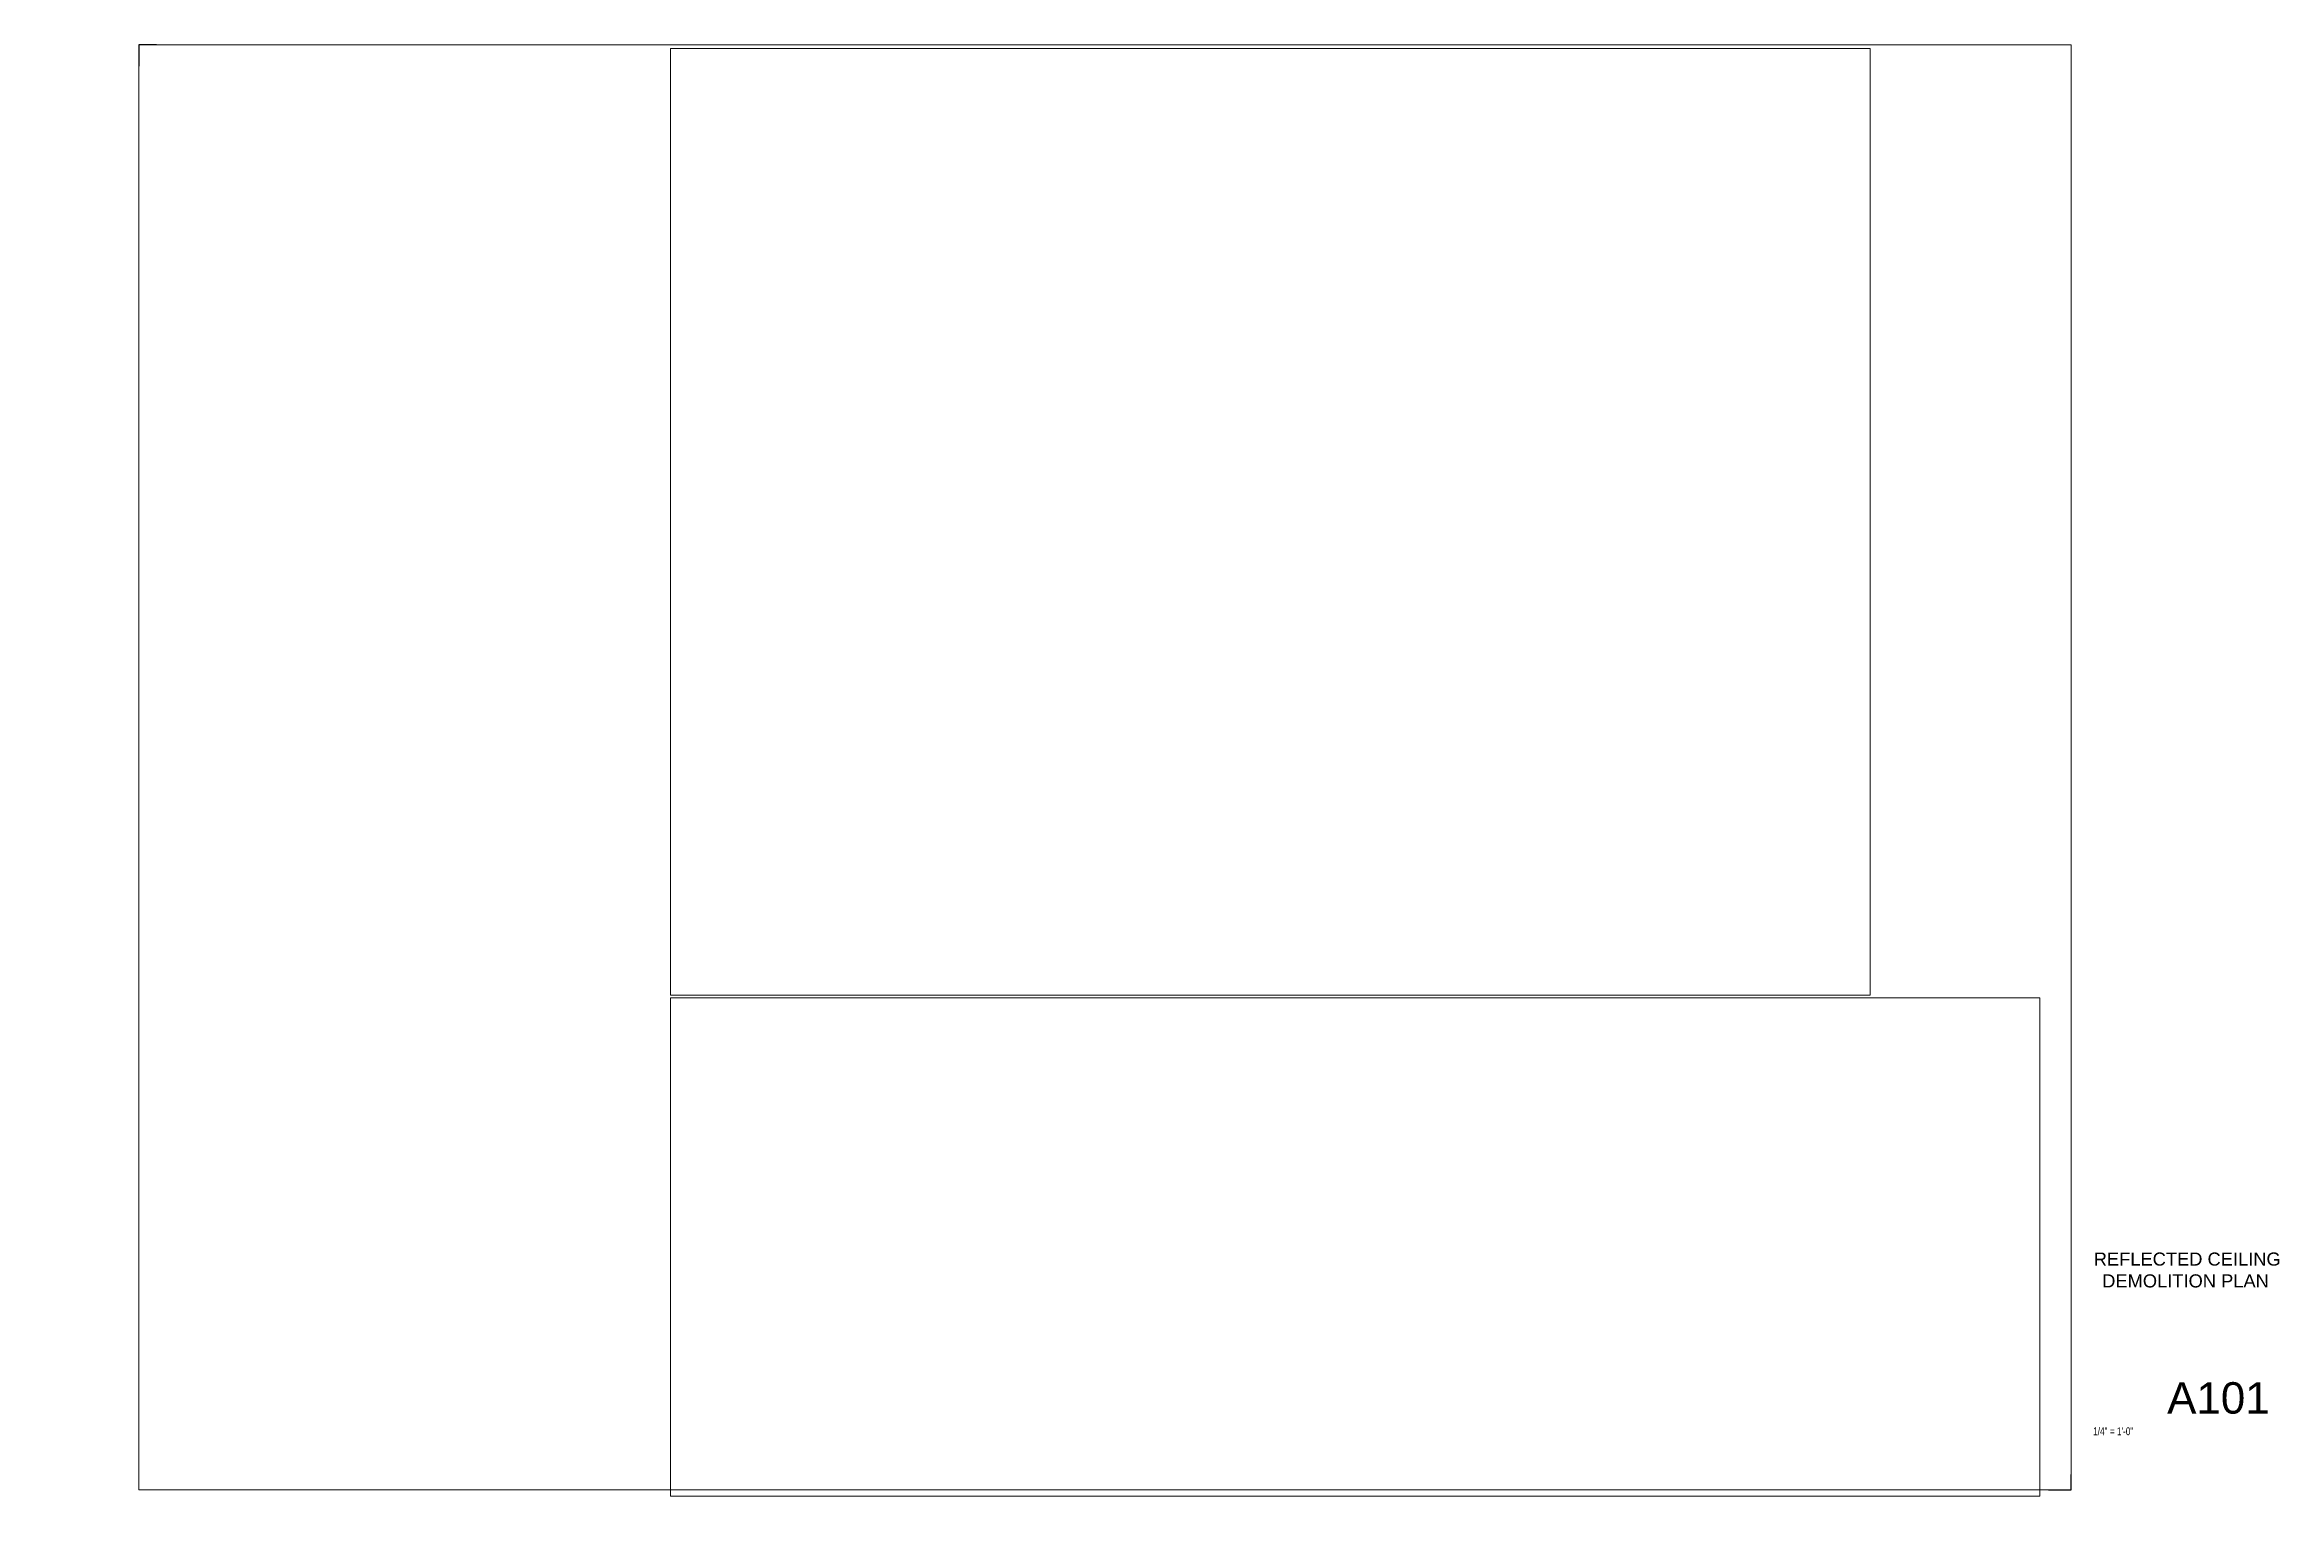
# Paper-space layout 'A100 - DEMOLITION PLAN 24x36' of a CAD drawing. Header units: inches. Extents: x 0 to 35.6, y 0 to 23.5.
import ezdxf
from ezdxf.enums import TextEntityAlignment as Align

# ---------------------------------------------------------------- set-up
doc = ezdxf.new("R2010")
doc.units = ezdxf.units.IN
doc.header["$LTSCALE"] = 96
doc.header["$MEASUREMENT"] = 0
doc.layers.add('TTLB', color=254, linetype='Continuous')
doc.layers.add('Viewport', color=14, linetype='Continuous', plot=False)
doc.styles.add('OTJ_Title1', font='swiss.ttf')
doc.styles.add('XFINE', font='helvlght.shx', dxfattribs={"width": 0.85, "bigfont": 'special.shx'})
doc.styles.add('XFINE_6', font='swissl.ttf', dxfattribs={"height": 0.208333})

# ---------------------------------------------------------------- blocks, each defined once
blk = doc.blocks.new('A$C3ABF1B89')
at = {"layer": 'TTLB', "color": 7, "style": 'OTJ_Title1', "width": 0.7}
blk.add_attdef('SHEET', text='', height=0.5, dxfattribs=at).set_placement((1.882, 0.593), align=Align.MIDDLE_CENTER)
at = {"layer": 'TTLB', "color": 7, "style": 'XFINE', "width": 0.75}
blk.add_attdef('SCALE', text='', height=0.125, dxfattribs=at).set_placement((0.208, 0.125), align=Align.TOP_CENTER)

psp = doc.layouts.new('A100 - DEMOLITION PLAN 24x36')

# ---------------------------------------------------------------- linework, layer by layer
at = {"layer": 'DefPoints'}
for points in [[(1.784, 23.49), (1.5, 23.49), (1.5, 23.147)], [(31.889, 0.5), (32.25, 0.5), (32.25, 0.748)]]:
    psp.add_lwpolyline(points, dxfattribs=at)
psp.add_point((0.003, 0.001), dxfattribs=at)

# ---------------------------------------------------------------- block references
ref = psp.add_blockref('A$C3ABF1B89', (32.711, 1.371))
ref.add_attrib('SCALE', '1/4" = 1\'-0"', dxfattribs={"layer": 'TTLB', "color": 7, "height": 0.125, "style": 'XFINE', "width": 0.75}).set_placement((32.919, 1.496), align=Align.TOP_CENTER)
ref.add_attrib('SHEET', 'A101', dxfattribs={"layer": 'TTLB', "color": 7, "height": 0.5, "style": 'OTJ_Title1'}).set_placement((34.593, 1.964), align=Align.MIDDLE_CENTER)

# ---------------------------------------------------------------- texts
at = {"insert": (32.473, 4.277), "char_height": 0.20833, "attachment_point": 1, "style": 'XFINE_6'}
psp.add_mtext_dynamic_manual_height_columns('\\pi0.13577;REFLECTED CEILING \\P\\pi0.27084;DEMOLITION PLAN', width=2.97762, gutter_width=0.417, heights=[1.555], dxfattribs=at)

# ---------------------------------------------------------------- viewports
at = {"layer": 'Viewport'}
psp.add_viewport(center=(16.875, 11.995), size=(30.75, 22.99), view_center_point=(-1653.615, -116.362), view_height=2207.04001, dxfattribs=at)
for center, size, view_center_point, view_height, status in [((19.509, 15.9), (19.09, 15.06296), (919.532, -2589.076), 723.02219, 3), ((20.857, 4.365), (21.786, 7.92704), (6230.533, -2060.088), 760.99563, 4)]:
    psp.add_viewport(center=center, size=size, view_center_point=view_center_point, view_height=view_height, status=status, dxfattribs=at)

doc.saveas('drawing.dxf')
